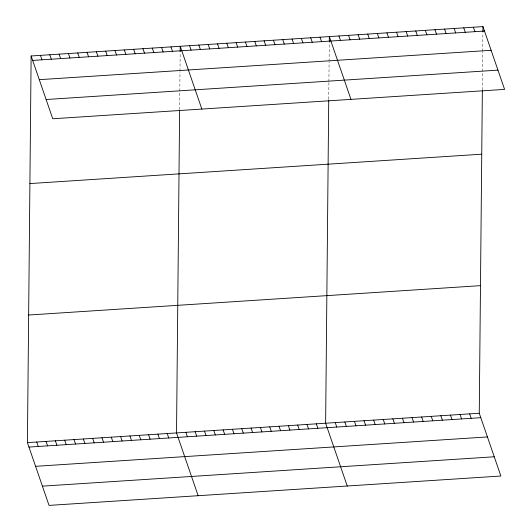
<?xml version="1.0" encoding="UTF-8"?>
<svg xmlns="http://www.w3.org/2000/svg" width="532" height="532" viewBox="0 0 532 532"><rect width="100%" height="100%" fill="white"/><g stroke="black" fill="none" stroke-linecap="round" stroke-linejoin="round"><path stroke-width="0.4" stroke-dasharray="2.66 2" d="M179.623 109.692L179.796 91.903M179.803 91.132L179.989 71.8M179.996 71.029L180.175 52.469M328.736 99.225L328.902 82.214M328.909 81.436L329.095 62.104M329.102 61.333L329.288 42.001M482.358 90.008L482.524 72.226M482.531 71.448L482.717 52.116M482.724 51.345L482.903 32.785"/><path stroke-width="0.8" d="M482.351 90.779L479.259 413.238L500.871 476.027L49.037 505.4L27.418 442.617L31.129 55.973L482.963 26.6L504.582 89.383L52.741 118.762L31.129 55.973M179.617 110.463L176.524 432.922L198.143 495.704M180.182 51.697L180.235 46.284L201.847 109.067M328.729 99.996L325.631 423.226L347.25 486.015M329.295 41.23L329.341 36.588L350.96 99.371M482.91 32.013L482.963 26.6M32.658 60.422L484.492 31.049M39.288 79.674L491.122 50.301M46.118 99.511L497.952 70.131M29.905 183.567L481.739 154.194M28.642 315.024L480.482 285.651M27.418 442.617L479.259 413.238M28.947 447.066L480.788 417.687M35.578 466.318L487.418 436.938M42.407 486.148L494.248 456.775M473.36 27.225L474.896 31.674M463.758 27.85L465.294 32.299M454.162 28.475L455.691 32.924M444.559 29.094L446.089 33.543M434.957 29.719L436.486 34.168M425.354 30.344L426.883 34.793M415.751 30.969L417.288 35.418M406.149 31.594L407.685 36.043M396.553 32.219L398.082 36.668M386.95 32.844L388.48 37.293M377.348 33.469L378.877 37.918M367.745 34.088L369.274 38.537M358.142 34.713L359.672 39.162M348.54 35.338L350.076 39.787M469.656 413.863L471.186 418.312M338.937 35.963L340.473 40.412M460.054 414.488L461.583 418.937M450.451 415.113L451.981 419.562M320.018 37.193L321.554 41.642M310.701 37.799L312.231 42.247M440.848 415.738L442.385 420.187M301.378 38.404L302.914 42.853M431.246 416.363L432.782 420.812M292.061 39.009L293.591 43.458M421.643 416.988L423.179 421.437M282.745 39.614L284.274 44.063M412.047 417.613L413.577 422.062M273.421 40.219L274.958 44.668M402.445 418.232L403.974 422.681M264.105 40.831L265.634 45.28M392.842 418.857L394.372 423.306M254.788 41.436L256.318 45.885M383.239 419.482L384.769 423.931M245.465 42.041L247.001 46.49M373.637 420.107L375.173 424.556M236.148 42.646L237.678 47.095M364.034 420.732L365.57 425.181M226.825 43.252L228.361 47.7M354.438 421.357L355.968 425.806M217.508 43.857L219.038 48.306M344.836 421.982L346.365 426.431M208.192 44.462L209.721 48.911M335.233 422.601L336.763 427.05M198.868 45.067L200.404 49.516M189.552 45.672L191.081 50.121M316.314 423.831L317.843 428.28M306.991 424.443L308.527 428.892M170.912 46.889L172.448 51.338M297.674 425.048L299.203 429.497M161.595 47.494L163.125 51.943M288.357 425.653L289.887 430.102M152.272 48.099L153.808 52.548M279.034 426.258L280.57 430.707M142.955 48.705L144.485 53.153M269.717 426.863L271.247 431.312M133.638 49.31L135.168 53.759M260.394 427.469L261.93 431.918M124.315 49.915L125.851 54.364M251.077 428.074L252.607 432.523M114.998 50.52L116.528 54.969M241.761 428.679L243.29 433.128M105.682 51.125L107.211 55.574M232.437 429.284L233.974 433.733M96.359 51.73L97.895 56.179M223.121 429.889L224.65 434.338M87.042 52.342L88.571 56.791M213.804 430.501L215.334 434.95M77.719 52.947L79.255 57.396M204.481 431.106L206.017 435.555M68.402 53.552L69.931 58.001M195.164 431.711L196.694 436.16M59.085 54.158L60.615 58.606M185.841 432.317L187.377 436.765M49.762 54.763L51.298 59.212M40.445 55.368L41.975 59.817M167.208 433.527L168.737 437.976M157.884 434.132L159.42 438.581M148.568 434.737L150.097 439.186M139.251 435.342L140.78 439.791M129.928 435.954L131.464 440.403M120.611 436.559L122.141 441.008M111.288 437.164L112.824 441.613M101.971 437.769L103.501 442.218M92.654 438.375L94.184 442.824M83.331 438.98L84.867 443.429M74.014 439.585L75.544 444.034M64.698 440.19L66.227 444.639M55.375 440.795L56.904 445.244M46.058 441.4L47.587 445.849M36.735 442.012L38.271 446.461"/></g></svg>
